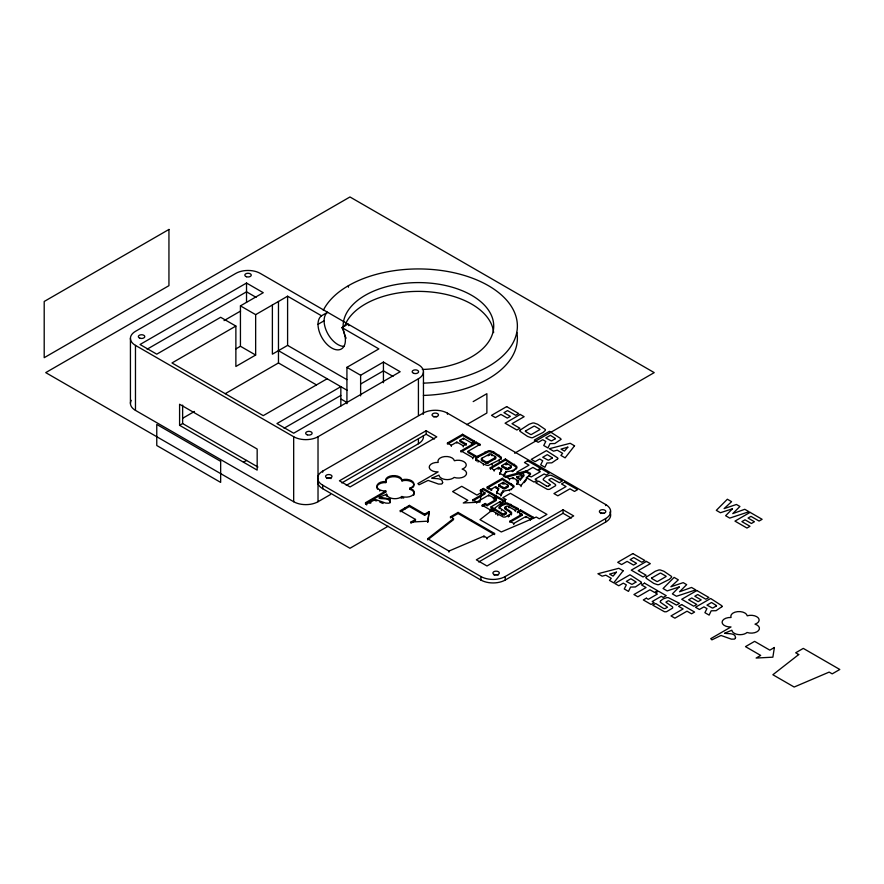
<?xml version="1.0" encoding="UTF-8"?>
<svg xmlns="http://www.w3.org/2000/svg" width="884" height="884" viewBox="0 0 884 884"><rect width="100%" height="100%" fill="white"/><g stroke="black" fill="none" stroke-linecap="round" stroke-linejoin="round"><path stroke-width="1.33" d="M130.434 338.362L130.434 403.358M423.458 371.733L423.458 413.712M429.182 511.538L427.657 522.289L429.182 511.538L424.618 514.168L409.402 505.383L400.275 510.654L400.275 511.759M501.195 459.304L501.25 459.15A3.879 2.232 0 0 0 501.25 458.255L493.648 453.072L490.101 451.812A3.879 2.232 0 0 0 488.543 451.812L478.067 457.072L475.868 459.127A3.879 2.232 0 0 0 475.868 460.023L475.935 460.177M513.615 486.509C510.554 493.239 500.3 487.703 500.819 496.034M503.88 476.73C503.35 468.387 513.604 473.923 516.676 467.194A3.879 2.232 0 0 0 516.676 466.288L505.394 458.995L490.244 467.747L490.487 468.995M504.653 475.106L505.162 474.034M505.416 473.493L505.935 471.305M501.073 495.504L501.714 494.156M501.979 493.615L502.62 492.266M502.742 492.001L502.874 490.62M499.659 474.288L501.714 469.117L498.687 467.371L494.134 469.99L490.244 467.747M499.913 473.78L501.714 469.117M496.863 493.758L496.598 492.487L498.653 488.432L495.626 486.675L491.073 489.305L487.183 487.051L487.183 488.167L502.333 479.415L513.615 486.719M496.598 493.603L498.653 488.432M511.151 514.985L511.416 514.543A3.978 2.298 0 0 0 511.35 513.239L504.93 508.775A1.326 0.762 0 0 1 504.93 508.411L505.537 506.731L506.941 506.134A1.326 0.762 0 0 1 507.593 506.134L515.295 510.366L518.322 508.62L518.322 509.725L507.184 504.079A3.867 2.232 0 0 0 505.626 504.079L501.427 505.714L499.228 507.77A3.867 2.232 0 0 0 499.228 508.665M516.322 468.918L516.676 468.299A3.879 2.232 0 0 0 516.676 467.404L505.394 460.111L490.244 468.851M521.041 486.631L521.041 485.526L530.455 473.459L526.124 470.962L505.239 476.399L505.239 477.515M524.179 482.62L526.533 479.603M518.554 480.962L516.82 484.2L518.554 480.962L513.14 477.835L509.46 478.841L505.239 476.399M520.389 479.89L520.389 478.774L523.748 474.841L523.748 475.946L520.389 479.89L516.93 477.89L516.93 476.774L523.748 474.841M453.514 518.554L453.514 519.659L427.657 539.859L427.657 538.754L453.514 518.554L450.475 516.797L450.475 517.902M481.957 458.21L481.404 458.685A1.326 0.762 0 0 0 481.349 459.15L486.62 462.188A1.326 0.762 0 0 0 487.261 462.188L495.769 457.271A1.326 0.762 0 0 0 495.769 456.906L490.509 453.868A1.326 0.762 0 0 0 489.858 453.868L481.957 458.21L481.404 459.791A1.326 0.762 0 0 0 481.349 460.266L486.62 463.304A1.326 0.762 0 0 0 487.261 463.304L495.769 458.387A1.326 0.762 0 0 0 495.769 458.011L495.162 456.343M501.714 465.614L507.018 468.465A1.326 0.762 0 0 0 507.67 468.465L511.195 466.432A1.326 0.762 0 0 0 511.195 466.056L506.256 462.995L501.714 465.614L501.714 466.73L507.018 469.581A1.326 0.762 0 0 0 507.67 469.581L511.195 467.537A1.326 0.762 0 0 0 511.195 467.161L510.587 465.492M498.653 484.929L503.957 487.78A1.326 0.762 0 0 0 504.609 487.78L508.134 485.747A1.326 0.762 0 0 0 508.134 485.371L503.195 482.31L498.653 484.929L498.653 486.045L503.957 488.896A1.326 0.762 0 0 0 504.609 488.896L508.134 486.852A1.326 0.762 0 0 0 508.134 486.476L507.526 484.808M505.537 506.731L504.93 507.294A1.326 0.762 0 0 0 504.93 507.67L511.35 512.134A3.978 2.298 0 0 1 511.427 513.438L505.493 516.963A3.978 2.298 0 0 1 503.228 517.007L491.659 510.466L494.587 508.786L502.289 513.604M478.067 455.967L475.868 458.011A3.879 2.232 0 0 0 475.868 458.918L483.471 464.089L487.029 465.349A3.867 2.232 0 0 0 488.587 465.349L499.062 460.089L501.25 458.034A3.879 2.232 0 0 0 501.25 457.138L493.648 451.967L490.101 450.696A3.879 2.232 0 0 0 488.543 450.696L478.067 455.967L478.067 457.072M518.322 508.62L507.184 502.963A3.867 2.232 0 0 0 505.626 502.963L501.427 504.609L499.228 506.654A3.867 2.232 0 0 0 499.228 507.56L506.399 512.477L506.399 513.593L504.455 514.72L504.455 513.604L506.399 512.477M255.653 355.048L240.437 346.263L240.437 305.864L263.255 292.692L246.525 283.035L140.037 344.506L156.766 354.175L220.657 317.29L235.873 326.063L235.873 366.473L255.653 355.048L255.653 314.649L287.598 296.206L321.511 315.787A19.36 11.183 60 0 0 322.207 338.119A19.36 11.183 60 0 0 341.213 349.081A19.36 11.183 60 0 0 341.92 327.566L347.998 324.052A19.36 11.183 60 0 1 348.826 325.721M147.131 349.191L246.525 291.819L256.084 297.333M224.039 320.605L240.603 311.035M235.873 326.063L171.982 362.959L263.255 415.646L327.146 378.761M235.785 348.959L240.437 346.263M321.511 315.787L327.588 312.273A19.36 11.183 60 0 0 326.969 332.141A19.36 11.183 60 0 0 344.086 346.373M318.019 324.306L324.108 320.793M346.859 379.612L287.598 345.39L272.382 354.175L272.382 304.991M182.634 418.287L194.458 411.458M225.221 393.7L278.471 362.959L316.406 384.86M179.585 425.314L257.167 470.1L257.167 449.028L179.585 404.231L179.585 425.314L182.634 423.558L257.929 467.028M346.926 403.712L346.926 367.346L378.871 348.904L341.92 327.566M346.926 367.346L360.617 375.247L383.435 362.075L400.165 371.733L293.676 433.215L276.946 423.558L340.837 386.673L340.837 405.988M284.051 428.243L340.837 395.446M360.617 384.032L383.435 370.86L392.993 376.385M243.476 462.199L246.525 460.442M135.473 345.39L293.676 436.729A17.216 9.934 0 0 0 318.019 436.729L418.419 378.761A17.216 9.934 0 0 0 418.419 364.716L260.216 273.366A17.216 9.934 0 0 0 235.873 273.366L135.473 331.334A17.216 9.934 0 0 0 135.473 345.39L135.473 410.386L293.676 501.725A17.216 9.934 0 0 0 318.019 501.725L330.572 494.476M322.693 488.697L322.693 485.183A17.216 9.934 0 0 1 322.693 471.128L423.093 413.171A17.216 9.934 0 0 1 447.437 413.171L605.639 504.51A17.216 9.934 0 0 1 605.639 518.554L605.639 522.068L505.239 580.037A17.216 9.934 0 0 1 480.896 580.037L322.693 488.697A17.216 9.934 0 0 1 318.461 478.653M473.183 401.601L486.874 393.689L486.874 413.016L466.675 424.674M426.132 430.729L339.423 480.797L350.075 486.94L436.784 436.884L426.132 430.729L426.132 434.243L341.799 482.929M346.263 485.415L418.419 443.757A17.216 9.934 0 0 0 423.37 435.702M447.437 443.028L462.586 434.276L474.597 441.215L474.597 442.32L462.586 435.392L447.437 444.133L447.437 443.028L451.326 445.271L456.851 442.088L463.238 445.779L466.266 444.022L466.266 445.138L459.879 441.447L459.879 440.342L463.448 438.276L471.57 442.961L474.597 441.215M365.523 503.781L365.523 502.687L385.8 490.974L385.8 492.068L365.523 503.781L366.031 504.3M479.084 444.917L476.167 443.227L461.006 451.978L461.006 450.862L476.167 442.122L480.056 444.365L480.056 445.481M474.708 456.387L467.934 452.475L467.934 451.37L480.056 444.365M461.006 450.862L472.807 457.68L475.835 455.923L475.835 457.039M488.023 455.824L489.051 455.238M401.413 511.096L409.402 506.488L424.618 515.273L429.182 512.632M388.142 526.223L349.965 548.268L45.725 372.617L349.965 196.966L654.215 372.617L514.621 453.216M497.825 468.973L499.438 468.918M501.714 466.73L502.852 466.067M505.405 464.597L507.073 464.575M410.927 522.068L415.491 519.438L415.491 520.532L410.927 523.173L410.927 522.068L427.657 521.195M512.311 471.603L513.383 470.984M480.377 490.211L483.404 488.454L496.388 495.957L496.388 497.062L483.404 489.57L480.377 491.316L480.377 490.211L484.918 492.83L484.918 493.946L472.796 500.941L472.796 499.825L484.918 492.83M487.183 487.051L502.333 478.31L513.615 485.603M491.36 490.255L491.935 489.924M498.653 486.045L499.791 485.382M502.344 483.913L504.278 484.045M450.475 516.797L458.078 512.411L494.587 533.494L494.587 534.588L458.078 513.516L451.558 517.273M472.796 499.825L476.697 502.079L488.819 495.084L493.36 497.703L496.388 495.957M482.167 505.239L485.194 503.482L487.139 504.609L496.233 499.361L496.233 500.477L487.139 505.725L485.194 504.598L482.167 506.344L482.167 505.239L489.957 509.736L492.985 507.991L492.985 509.096M505.107 502.101L505.107 500.985L497.316 496.488L493.36 498.819L493.36 497.703M495.294 498.764L497.316 497.604L503.99 501.46M491.04 507.969L491.04 506.863L500.123 501.615L502.079 502.742L505.107 500.985M492.023 511.372L494.587 509.891L494.587 508.786M548.533 485.935L550.478 484.808L543.306 479.89A3.867 2.232 0 0 1 543.306 478.995L545.229 477.106A45.67 26.365 0 0 1 546.434 476.41L549.704 475.294A3.867 2.232 0 0 1 551.262 475.294L562.401 480.951L559.373 482.697L551.671 478.465A1.326 0.762 0 0 0 551.019 478.465L549.052 479.537A1.326 0.762 0 0 0 549.008 480.001L555.428 484.465A3.978 2.298 0 0 1 555.506 485.769L549.572 489.294A3.978 2.298 0 0 1 547.307 489.338L535.737 482.797L538.665 481.117L546.367 485.935M517.438 512.72L517.438 511.604L520.466 509.858L533.45 517.35L533.45 518.466L520.466 510.963L518.444 512.134M509.858 522.333L509.858 521.228L521.98 514.234L521.98 515.339L510.963 521.704M427.657 538.754L448.95 551.052L483.946 536.124L486.985 537.881L494.587 533.494M509.858 521.228L513.759 523.472L525.881 516.477L530.422 519.107L533.45 517.35M563.042 509.781L476.332 559.837L486.985 565.981L573.694 515.924L563.042 509.781L563.042 513.284L478.708 561.981M322.693 485.183L480.896 576.523A17.216 9.934 0 0 0 505.239 576.523L605.639 518.554M366.694 504.963L366.694 503.869L375.501 499.504L385.733 503.084L388.894 503.228L390.231 502.41L389.966 499.803L388.573 498.675L379.369 497.261L379.369 498.366C382.639 499.217 389.988 497.659 390.319 502.642M369.921 503.361L370.993 502.83M379.369 497.261L386.662 494.222A8.232 4.752 0 0 0 392.816 498.554A8.232 4.752 0 0 0 401.844 496.499A8.232 4.752 0 0 0 413.204 494.697A8.232 4.752 0 0 0 409.822 488.178A8.232 4.752 0 0 0 412.95 481.813A8.232 4.752 0 0 0 402.01 479.813A8.232 4.752 0 0 0 392.363 475.658A8.232 4.752 0 0 0 385.844 481.504A8.232 4.752 0 0 0 376.882 486.222A8.232 4.752 0 0 0 385.8 490.974M379.369 498.366L381.645 497.416M386.209 495.515L386.662 494.222M521.472 476.598L523.748 475.946M506.543 477.172L526.124 472.078L530.455 474.575L530.455 473.459M503.681 491.957L502.874 491.725M376.86 500.797L375.28 500.698L375.28 499.593M383.137 503.493L381.468 502.83M380.905 502.587L379.8 502.068M491.327 455.238L492.178 455.724M240.437 305.864L255.653 314.649M459.879 440.342L466.266 444.022M516.93 476.774L520.389 478.774M500.764 469.68L501.714 470.233M467.934 451.37L475.835 455.923M516.389 480.83L518.554 482.078M499.659 473.183L503.88 475.614M516.82 483.084L521.041 485.526M426.132 434.243L434.42 439.028M563.042 513.284L571.329 518.068M278.471 350.661L347.224 390.352M496.764 488.443L495.626 487.791L495.626 486.675M497.703 488.996L498.653 489.537M341.29 399.225L347.224 402.651M496.598 492.487L500.819 494.929M487.427 488.311L489.128 489.294M496.233 499.361L494.289 498.233L494.289 499.349M517.438 511.604L521.98 514.234M508.985 507.836L508.565 506.488M519.704 514.024L521.98 515.339M505.151 512.875L506.399 513.593M491.04 506.863L492.985 507.991M400.275 510.654L415.491 519.438M502.289 514.72L494.587 509.891M365.523 502.687L366.694 503.869M476.509 460.951L476.012 460.332M605.639 504.51L605.639 505.604M530.422 519.107L530.422 520.212M526.124 470.962L526.124 472.078M525.881 516.477L525.881 517.593M520.466 509.858L520.466 510.963M515.295 510.366L515.295 511.482M514.488 464.244L514.488 465.36M514.477 469.238L514.477 470.354M513.759 523.472L513.759 524.588M513.14 477.835L513.14 478.951M512.532 470.365L512.532 471.481M511.427 483.559L511.427 484.664M511.427 488.554L511.427 489.67M510.731 504.234L510.731 505.35M510.587 466.995L510.587 468.1M509.46 478.841L509.46 479.946M509.471 489.681L509.471 490.786M509.427 510.477L509.427 511.593M509.427 515.228L509.427 516.344M508.643 468.122L508.643 469.227M508.344 515.858L508.344 516.963M507.526 486.31L507.526 487.416M506.256 462.995L506.256 464.1M506.046 468.122L506.046 469.227M505.968 506.488L505.968 507.593M505.582 487.427L505.582 488.543M505.537 508.234L505.537 509.339M505.394 458.995L505.394 460.111M505.239 576.523L505.239 580.037M503.195 482.31L503.195 483.415M502.985 487.427L502.985 488.543M502.333 478.31L502.333 479.415M502.079 502.742L502.079 503.847M502.068 504.234L502.068 505.35M501.427 504.609L501.427 505.714M501.427 509.604L501.427 510.72M500.123 501.615L500.123 502.72M499.062 455.094L499.062 456.199M499.062 460.089L499.062 461.194M498.687 467.371L498.687 468.476M497.825 514.477L497.825 515.593M497.316 496.488L497.316 497.604M495.924 513.284L495.924 514.389M495.162 457.835L495.162 458.951M494.134 469.99L494.134 471.106M493.648 451.967L493.648 453.072M492.134 464.089L492.134 465.194M491.659 510.466L491.659 511.582M491.482 454.21L491.482 455.326M491.073 489.305L491.073 490.41M489.957 509.736L489.957 510.841M488.885 454.21L488.885 455.326M488.819 495.084L488.819 496.189M488.233 461.835L488.233 462.951M487.139 504.609L487.139 505.725M486.985 537.881L486.985 538.986M485.636 461.835L485.636 462.951M485.194 503.482L485.194 504.598M484.996 451.967L484.996 453.072M483.946 536.124L483.946 537.229M483.471 464.089L483.471 465.194M483.404 488.454L483.404 489.57M481.957 459.713L481.957 460.818M480.896 576.523L480.896 580.037M478.067 460.962L478.067 462.078M476.697 502.079L476.697 503.195M476.167 442.122L476.167 443.227M472.807 457.68L472.807 458.785M471.769 520.311L471.769 521.416M471.57 442.961L471.57 444.077M463.448 438.276L463.448 439.392M463.238 445.779L463.238 446.884M462.586 434.276L462.586 435.392M458.078 512.411L458.078 513.516M456.851 442.088L456.851 443.204M451.326 445.271L451.326 446.387M448.95 551.052L448.95 552.157M447.437 413.171L447.437 414.264M424.618 514.168L424.618 515.273M423.093 413.171L423.093 414.264M418.419 378.761L418.419 415.325M418.419 439.691L418.419 443.757M409.822 488.178L409.822 489.283A8.232 4.752 0 0 1 413.557 495.383M409.402 505.383L409.402 506.488M404.839 508.024L404.839 509.118M402.01 479.813L402.01 480.918A8.232 4.752 0 0 1 411.568 481.835A8.232 4.752 0 0 1 413.005 487.36M401.844 496.499L401.844 497.593A8.232 4.752 0 0 1 401.104 498.167M385.844 481.504L385.844 482.598A8.232 4.752 0 0 0 377.567 489.239M383.435 362.075L383.435 382.717M360.617 375.247L360.617 395.888M348.44 285.665L348.44 287.201M322.693 471.128L322.693 472.233M318.019 436.729L318.019 477.349M318.019 482.763L318.019 501.725M293.676 436.729L293.676 501.725M287.598 296.206L287.598 345.39M278.471 301.477L278.471 362.959M246.525 283.035L246.525 302.35M182.634 405.115L182.634 423.558M548.577 485.968A1.569 0.906 0 0 1 546.312 485.968M323.301 310.317A98.964 57.14 0 0 1 435.116 269.753A98.964 57.14 0 0 1 517.206 329.478A98.964 57.14 0 0 1 423.392 383.126M516.853 332.461A98.964 57.14 0 0 1 423.392 395.424M344.727 325.942A75.295 43.471 0 0 1 424.243 291.51A75.295 43.471 0 0 1 493.615 332.605M346.119 338.196A75.295 43.471 0 0 1 403.038 283.51A75.295 43.471 0 0 1 493.095 320.483A75.295 43.471 0 0 1 422.32 369.479M609.872 512.035A17.216 9.934 0 0 1 605.639 522.068M433.701 416.806A3.227 1.867 0 0 1 436.829 416.806M600.766 513.516A3.227 1.867 0 0 1 604.159 513.416M494.046 575.097A3.227 1.867 0 0 1 498.178 575.097M326.704 478.487A3.227 1.867 0 0 1 331.058 478.598M385.8 492.068A8.232 4.752 0 0 1 384.12 492.057M379.844 490.985A8.232 4.752 0 0 1 379.534 490.83M385.844 482.598A8.232 4.752 0 0 1 392.363 476.763A8.232 4.752 0 0 1 402.01 480.918M411.027 488.786A8.232 4.752 0 0 1 409.822 489.283M403.712 498.057A8.232 4.752 0 0 1 401.844 497.593M390.496 499.084A8.232 4.752 0 0 1 389.435 498.62M386.982 496.388A8.232 4.752 0 0 1 386.717 495.67M513.615 486.719A3.879 2.232 0 0 1 513.659 487.46M513.615 485.603A3.879 2.232 0 0 1 513.615 486.509M504.499 514.742A1.569 0.906 0 0 1 502.234 514.742M504.499 513.637A1.569 0.906 0 0 1 502.234 513.637M135.473 410.386A17.216 9.934 0 0 1 131.241 400.341M442.663 482.653L441.746 484.012L438.541 484.078L428.121 480.399L419.038 484.775L417.856 483.592L438.132 471.89A8.232 4.752 0 0 1 429.215 467.139A8.232 4.752 0 0 1 438.188 462.409A8.232 4.752 0 0 1 444.707 456.575A8.232 4.752 0 0 1 454.354 460.73A8.232 4.752 0 0 1 465.282 462.73A8.232 4.752 0 0 1 462.155 469.095A8.232 4.752 0 0 1 465.536 475.614A8.232 4.752 0 0 1 454.177 477.415A8.232 4.752 0 0 1 445.149 479.471A8.232 4.752 0 0 1 438.994 475.128L431.701 478.178C435.016 478.995 442.553 477.493 442.663 482.653M735.543 637.718L734.626 639.088L731.411 639.154L720.99 635.463L711.907 639.85L710.725 638.668L731.013 626.955A8.232 4.752 0 0 1 722.095 622.203A8.232 4.752 0 0 1 731.057 617.485A8.232 4.752 0 0 1 737.576 611.64A8.232 4.752 0 0 1 747.223 615.794A8.232 4.752 0 0 1 758.163 617.794A8.232 4.752 0 0 1 755.024 624.17A8.232 4.752 0 0 1 758.417 630.679A8.232 4.752 0 0 1 747.046 632.48A8.232 4.752 0 0 1 738.018 634.535A8.232 4.752 0 0 1 731.875 630.204L724.571 633.242C727.886 634.06 735.433 632.557 735.543 637.718M481.515 492.443L479.99 502.112L463.26 502.985L467.824 500.355L452.608 491.57L461.735 486.299L476.951 495.084L481.515 492.443M774.384 647.519L772.87 657.177L756.129 658.05L760.693 655.42L745.488 646.635L754.616 641.364L769.82 650.149L774.384 647.519M520.013 430.199L519.947 430.342A3.879 2.232 0 0 0 519.947 431.248L527.549 436.42L531.107 437.679A3.867 2.232 0 0 0 532.665 437.691L543.141 432.42L545.329 430.375A3.879 2.232 0 0 0 545.329 429.469L537.726 424.298L534.179 423.027A3.879 2.232 0 0 0 532.621 423.027L529.074 424.298L520.013 430.199M560.754 439.525L554.865 443.536L550.014 443.635L547.958 447.945L543.737 445.514L545.793 441.447L542.765 439.702L538.212 442.32L534.323 440.077L549.472 431.326L560.754 438.619A3.879 2.232 0 0 1 560.754 439.525M557.693 458.84L551.815 462.851L546.953 462.951L544.898 467.26L540.677 464.818L542.732 460.763L539.704 459.017L535.152 461.636L531.262 459.382L546.411 450.641L557.693 457.934A3.879 2.232 0 0 1 557.693 458.84M641.287 582.965L635.408 586.976L630.546 587.075L628.491 591.385L624.27 588.954L626.325 584.888L623.297 583.142L618.756 585.76L614.855 583.517L630.005 574.766L641.287 582.07A3.879 2.232 0 0 1 641.298 582.965M646.204 577.164L646.138 577.307A3.879 2.232 0 0 0 646.138 578.213L653.74 583.385L657.298 584.644A3.867 2.232 0 0 0 658.856 584.644L669.332 579.385L671.52 577.329A3.879 2.232 0 0 0 671.52 576.434L663.917 571.263L660.37 569.992A3.879 2.232 0 0 0 658.812 569.992L655.265 571.263L646.204 577.164M660.436 601.208L660.37 601.363A3.867 2.232 0 0 0 660.37 602.258L667.542 607.186L665.597 608.314A1.569 0.906 0 0 1 663.376 608.336L655.729 603.485L652.801 605.175L664.37 611.706A3.978 2.298 0 0 0 666.635 611.662L672.558 608.137A3.978 2.298 0 0 0 672.492 606.833L666.072 602.369A1.326 0.762 0 0 1 666.072 602.004L668.083 600.833A1.326 0.762 0 0 1 668.735 600.833L676.437 605.076L679.464 603.319L668.326 597.672A3.867 2.232 0 0 0 666.768 597.672L663.497 598.777A45.67 26.365 0 0 0 662.293 599.474L660.436 601.208M721.93 606.689L716.051 610.7L711.189 610.8L709.134 615.109L704.913 612.678L706.968 608.612L703.94 606.866L699.399 609.485L695.498 607.242L710.648 598.49L721.93 605.794A3.879 2.232 0 0 1 721.93 606.689M525.483 431.016L525.428 431.105A1.326 0.762 0 0 0 525.428 431.48L530.698 434.519A1.326 0.762 0 0 0 531.339 434.519L539.848 429.613A1.326 0.762 0 0 0 539.848 429.237L534.588 426.198A1.326 0.762 0 0 0 533.936 426.198L525.483 431.016M555.274 438.762L551.749 440.796A1.326 0.762 0 0 1 551.097 440.796L545.793 437.945L550.334 435.326L555.274 438.387A1.326 0.762 0 0 1 555.274 438.762M552.213 458.078L548.688 460.111A1.326 0.762 0 0 1 548.036 460.111L542.732 457.26L547.273 454.641L552.213 457.702A1.326 0.762 0 0 1 552.213 458.078M635.817 582.202L632.281 584.247A1.326 0.762 0 0 1 631.629 584.247L626.325 581.396L630.878 578.766L635.817 581.827A1.326 0.762 0 0 1 635.817 582.202M651.674 577.981L651.619 578.07A1.326 0.762 0 0 0 651.619 578.445L656.889 581.484A1.326 0.762 0 0 0 657.53 581.484L666.039 576.567A1.326 0.762 0 0 0 666.039 576.202L660.779 573.163A1.326 0.762 0 0 0 660.127 573.163L651.674 577.981M716.449 605.927L712.924 607.96A1.326 0.762 0 0 1 712.272 607.96L706.968 605.109L711.51 602.49L716.449 605.551A1.326 0.762 0 0 1 716.449 605.927M574.534 445.801L565.119 457.857L560.898 455.415L562.633 453.293L557.218 450.166L553.539 451.171L549.318 448.729L570.202 443.293L574.534 445.801M623.143 570.799L613.728 582.865L609.507 580.423L611.242 578.302L605.827 575.175L602.148 576.18L597.927 573.738L618.811 568.301L623.143 570.799M567.826 447.171L564.467 451.105L561.009 449.105L567.826 447.171M616.435 572.18L613.076 576.114L609.617 574.114L616.435 572.18M732.449 508.797L725.631 515.726L729.742 518.101L749.002 511.726L744.781 509.294L732.77 513.604L739.908 506.477L736.449 504.477L724.106 508.609L731.576 501.67L727.355 499.228L716.316 510.355L720.427 512.731L732.449 508.797M679.199 586.954L672.381 593.893L676.492 596.269L695.763 589.893L691.542 587.462L679.531 591.772L686.669 584.644L683.21 582.644L670.868 586.766L678.337 579.838L674.116 577.396L663.077 588.523L667.188 590.899L679.199 586.954M505.858 499.471L479.99 519.67L501.294 531.969L536.279 517.041L539.317 518.798L546.931 514.4L510.422 493.327L502.808 497.714L505.858 499.471M798.727 654.547L772.87 674.746L794.163 687.034L829.148 672.105L832.198 673.862L839.8 669.475L803.291 648.392L795.688 652.79L798.727 654.547M168.943 229.453L44.2 301.477L44.2 357.688L168.943 285.665L168.943 229.453M506.665 406.607L491.515 415.358L495.405 417.613L500.93 414.419L507.317 418.11L510.344 416.364L503.957 412.673L507.526 410.607L515.648 415.292L518.676 413.546L506.665 406.607M520.245 414.452L505.084 423.193L516.886 430.011L519.914 428.254L512.013 423.701L524.135 416.696L520.245 414.452M527.483 460.785L524.455 462.542L528.997 465.161L516.875 472.166L520.775 474.41L532.897 467.415L537.439 470.034L540.467 468.288L527.483 460.785M529.273 475.813L526.245 477.57L534.035 482.067L537.063 480.321L535.118 479.194L544.201 473.946L546.157 475.073L549.185 473.316L541.395 468.818L538.367 470.564L540.312 471.691L531.218 476.94L529.273 475.813M564.544 482.189L561.517 483.935L566.058 486.565L553.937 493.559L557.837 495.802L569.959 488.808L574.501 491.438L577.528 489.681L564.544 482.189M632.856 553.572L617.706 562.323L621.596 564.578L627.121 561.384L633.508 565.075L636.535 563.318L630.148 559.638L633.717 557.572L641.839 562.257L644.867 560.511L632.856 553.572M646.436 561.417L631.275 570.158L643.077 576.976L646.105 575.219L638.204 570.666L650.326 563.661L646.436 561.417M750.107 512.366L734.958 521.118L746.969 528.046L749.997 526.3L741.886 521.615L745.024 519.803L751.411 523.494L754.439 521.737L748.052 518.057L750.969 516.366L759.091 521.052L762.119 519.306L750.107 512.366M644.546 583.164L641.519 584.91L646.06 587.54L633.939 594.534L637.839 596.788L649.961 589.783L654.503 592.413L657.53 590.656L644.546 583.164M646.337 598.192L643.309 599.938L651.099 604.435L654.127 602.689L652.182 601.562L661.265 596.313L663.221 597.44L666.249 595.694L658.458 591.197L655.431 592.943L657.376 594.07L648.281 599.319L646.337 598.192M696.868 590.534L681.719 599.286L693.73 606.214L696.758 604.468L688.647 599.783L691.774 597.971L698.161 601.65L701.2 599.904L694.813 596.225L697.73 594.534L705.852 599.219L708.88 597.474L696.868 590.534M681.608 604.557L678.581 606.314L683.122 608.932L671 615.927L674.901 618.181L687.023 611.187L691.564 613.805L694.592 612.059L681.608 604.557M220.657 461.326L156.766 424.43L156.766 445.514L220.657 482.399L220.657 461.326M433.646 416.541A3.227 1.867 0 0 0 438.486 414.928A3.227 1.867 0 0 0 433.646 413.314A3.227 1.867 0 0 0 433.646 416.541M600.987 513.151A3.227 1.867 0 0 0 605.827 511.538A3.227 1.867 0 0 0 600.987 509.913A3.227 1.867 0 0 0 600.987 513.151M494.499 574.622A3.227 1.867 0 0 0 499.338 573.009A3.227 1.867 0 0 0 494.499 571.395A3.227 1.867 0 0 0 494.499 574.622M327.168 478.012A3.227 1.867 0 0 0 332.008 476.399A3.227 1.867 0 0 0 327.168 474.785A3.227 1.867 0 0 0 327.168 478.012M246.426 276.736A3.227 1.867 0 0 0 251.266 275.123A3.227 1.867 0 0 0 246.426 273.51A3.227 1.867 0 0 0 246.426 276.736M413.767 373.346A3.227 1.867 0 0 0 418.607 371.733A3.227 1.867 0 0 0 413.767 370.12A3.227 1.867 0 0 0 413.767 373.346M307.278 434.829A3.227 1.867 0 0 0 312.118 433.215A3.227 1.867 0 0 0 307.278 431.602A3.227 1.867 0 0 0 307.278 434.829M139.948 338.218A3.227 1.867 0 0 0 144.788 336.605A3.227 1.867 0 0 0 139.948 334.992A3.227 1.867 0 0 0 139.948 338.218"/></g></svg>
